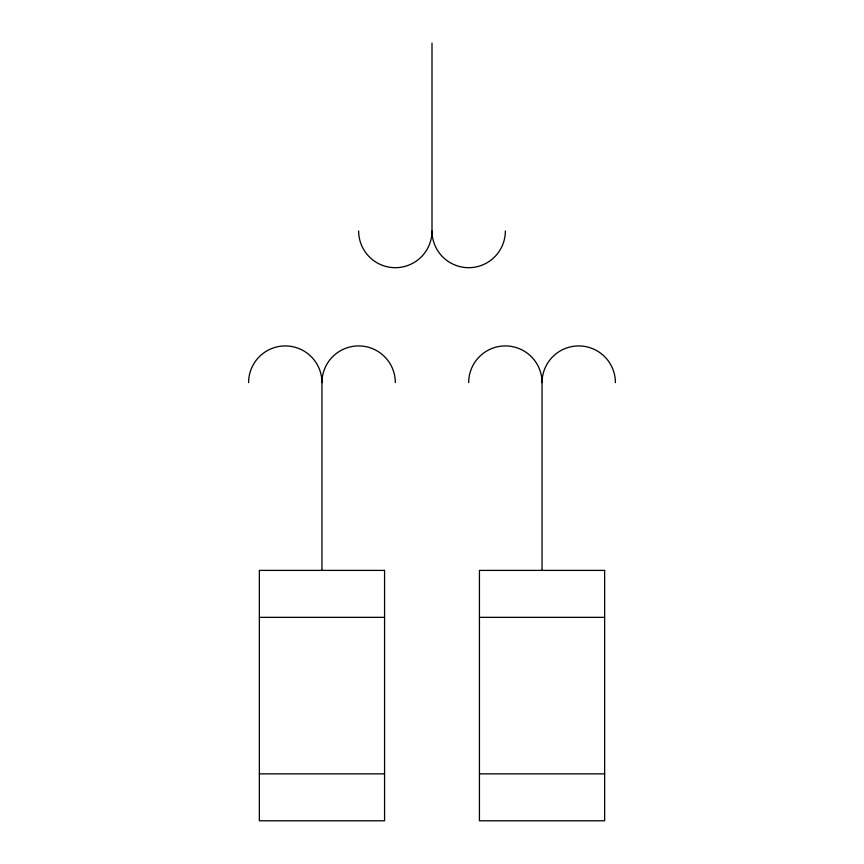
<?xml version="1.0" encoding="UTF-8"?>
<svg xmlns="http://www.w3.org/2000/svg" width="864" height="864" viewBox="0 0 864 864"><rect width="100%" height="100%" fill="white"/><g stroke="black" fill="none" stroke-linecap="round" stroke-linejoin="round"><path stroke-width="1.3" d="M259.362 617.35L384.566 617.35M479.434 617.35L604.638 617.35M259.362 773.852L384.566 773.852M479.434 773.852L604.638 773.852M615.395 382.601A36.677 36.677 0 0 0 578.718 345.924A36.677 36.677 0 0 0 542.041 382.601L542.041 570.402M432 43.2L432 231.001A36.677 36.677 0 0 0 468.677 267.678A36.677 36.677 0 0 0 505.354 231.001M395.323 382.601A36.677 36.677 0 0 0 358.646 345.924A36.677 36.677 0 0 0 321.959 382.601L321.959 570.402M468.677 382.601A36.677 36.677 0 0 1 505.354 345.924A36.677 36.677 0 0 1 542.041 382.601M248.605 382.601A36.677 36.677 0 0 1 285.282 345.924A36.677 36.677 0 0 1 321.959 382.601M432 231.001A36.677 36.677 0 0 1 395.323 267.678A36.677 36.677 0 0 1 358.646 231.001M384.566 570.402L259.362 570.402L259.362 820.8L384.566 820.8L384.566 570.402M604.638 570.402L479.434 570.402L479.434 820.8L604.638 820.8L604.638 570.402"/></g></svg>
